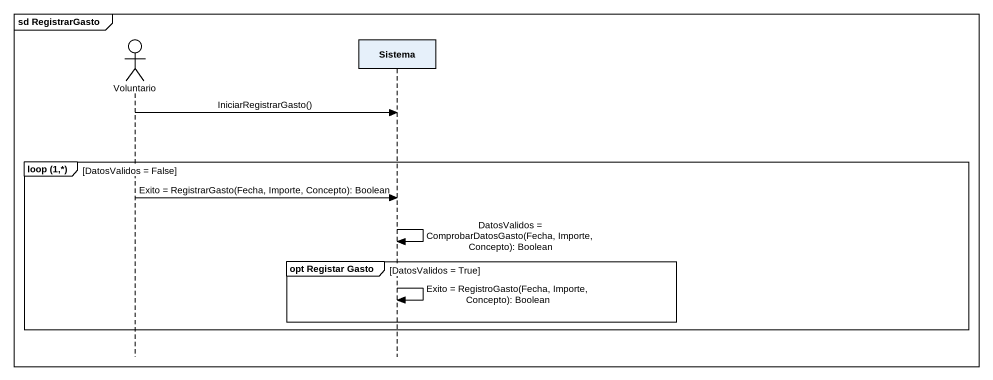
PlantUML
@startuml
mainframe sd RegistrarGasto
hide footbox
actor Voluntario
participant Sistema

Voluntario -> Sistema : IniciarRegistrarGasto()
group loop (1,*) [DatosValidos = False]
  Voluntario -> Sistema : Exito = RegistrarGasto(Fecha, Importe, Concepto): Boolean
  Sistema -> Sistema : DatosValidos = ComprobarDatosGasto(Fecha, Importe, Concepto): Boolean
  group opt Registar Gasto [DatosValidos = True]
    Sistema -> Sistema : Exito = RegistroGasto(Fecha, Importe, Concepto): Boolean
  end
end
@enduml
